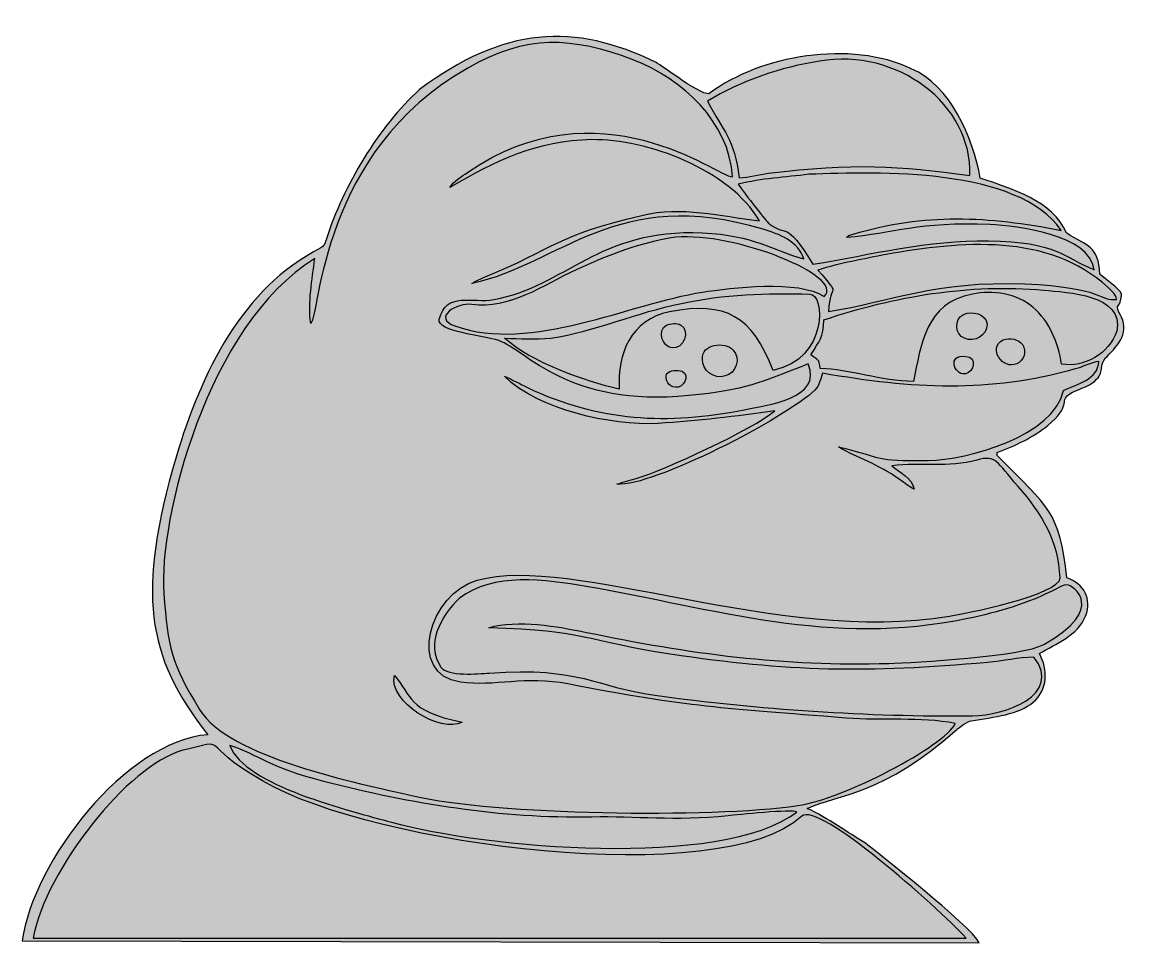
# Model space of a CAD drawing. Header units: millimetres. Extents: x 646 to 848, y -517 to -434.
# Drawn here: x 748.8 to 848.3, y -516.5 to -433.8 of the extents above; entities that cross this region are included whole.
import ezdxf

# ---------------------------------------------------------------- set-up
doc = ezdxf.new("R2010")
doc.units = ezdxf.units.MM
doc.header["$MEASUREMENT"] = 0
doc.layers.add('layer 1', color=7, linetype='Continuous')

msp = doc.modelspace()

# ---------------------------------------------------------------- hatches: boundary and pattern name
at = {"layer": 'layer 1', "true_color": 0x2b2a29}
h = msp.add_hatch(color=250, dxfattribs=at)
edge = h.paths.add_edge_path()
edge.add_spline(control_points=[(828.6235, -438.0107), (832.1673, -439.474), (834.1165, -444.1779), (834.825, -447.829), (837.6559, -448.8088), (841.3328, -449.8626), (842.5539, -452.7584), (844.4972, -453.9895), (845.4169, -453.8961), (845.5629, -456.4546), (846.0179, -456.8978), (847.3289, -457.7393), (847.4947, -458.225), (847.5135, -458.7075), (847.4045, -459.0083), (847.1497, -459.3956), (847.1497, -459.7362), (847.3755, -460.016), (847.4989, -460.32), (848.2562, -461.821), (846.9909, -463.114), (846.0397, -464.0173), (845.3484, -465.1217), (846.1691, -465.3992), (844.6287, -466.4104), (843.6037, -466.8725), (843.1359, -466.9905), (842.8213, -467.2312), (841.8777, -467.9537), (843.0852, -468.2533), (840.8772, -470.0558), (839.5347, -471.147), (837.9449, -471.8782), (836.338, -472.4911), (836.3365, -472.5778), (836.3365, -472.6633), (836.3365, -472.7495), (841.109, -477.5595), (841.8807, -477.7228), (842.6107, -483.7513), (844.1158, -484.2904), (844.8804, -485.6155), (844.2839, -487.1708), (843.5667, -488.9341), (841.634, -489.6405), (840.1293, -490.5442), (840.934, -491.9813), (840.8854, -493.8326), (839.582, -494.9179), (838.2903, -495.994), (836.0659, -496.2696), (834.0116, -496.5746), (833.7606, -496.5827), (832.8767, -497.2152), (832.7079, -497.37), (826.11, -503.2683), (822.1663, -503.1626), (819.2751, -504.4494), (821.16, -505.3426), (822.9096, -506.6235), (824.5029, -507.5793), (825.2364, -508.1456), (834.0263, -515.0235), (834.7186, -516.5337), (834.7186, -516.5337), (748.7599, -516.3428), (748.7599, -516.3428), (749.7639, -509.2302), (758.0268, -498.4272), (765.4495, -497.8335), (759.8312, -490.7636), (759.0761, -485.0541), (762.5807, -472.8958), (764.8862, -465.2352), (768.4995, -457.7262), (775.5786, -454.1096), (775.9105, -453.9648), (775.9786, -453.5774), (776.0994, -453.2752), (777.5669, -448.6332), (780.7864, -443.1715), (784.4512, -439.8802), (791.9736, -434.2383), (798.3749, -433.8215), (805.7209, -437.457), (806.1305, -437.6523), (810.1732, -440.7679), (810.5601, -440.178), (815.0635, -436.8115), (823.2145, -435.4051), (828.6235, -438.0107)], knot_values=[0, 0, 0, 0, 0.0333333, 0.0333333, 0.0333333, 0.0666667, 0.0666667, 0.0666667, 0.1, 0.1, 0.1, 0.1333333, 0.1333333, 0.1333333, 0.1666667, 0.1666667, 0.1666667, 0.2, 0.2, 0.2, 0.2333333, 0.2333333, 0.2333333, 0.2666667, 0.2666667, 0.2666667, 0.3, 0.3, 0.3, 0.3333333, 0.3333333, 0.3333333, 0.3666667, 0.3666667, 0.3666667, 0.4, 0.4, 0.4, 0.4333333, 0.4333333, 0.4333333, 0.4666667, 0.4666667, 0.4666667, 0.5, 0.5, 0.5, 0.5333333, 0.5333333, 0.5333333, 0.5666667, 0.5666667, 0.5666667, 0.6, 0.6, 0.6, 0.6333333, 0.6333333, 0.6333333, 0.6666667, 0.6666667, 0.6666667, 0.7, 0.7, 0.7, 0.7333333, 0.7333333, 0.7333333, 0.7666667, 0.7666667, 0.7666667, 0.8, 0.8, 0.8, 0.8333333, 0.8333333, 0.8333333, 0.8666667, 0.8666667, 0.8666667, 0.9, 0.9, 0.9, 0.9333333, 0.9333333, 0.9333333, 0.9666667, 0.9666667, 0.9666667, 1, 1, 1, 1], degree=3, periodic=1)
at = {"layer": 'layer 1', "true_color": 0xfefefe}
h = msp.add_hatch(color=7, dxfattribs=at)
edge = h.paths.add_edge_path()
edge.add_spline(control_points=[(788.7876, -437.9595), (794.0276, -434.9439), (798.0943, -435.0854), (803.7056, -437.2416), (808.0224, -438.9002), (812.3038, -442.78), (812.5542, -447.7281), (811.1869, -447.6337), (800.5288, -439.1787), (788.7707, -447.3177), (788.1912, -447.7085), (787.5768, -448.0829), (787.1811, -448.6776), (791.2581, -446.2929), (795.0023, -444.4407), (799.9271, -444.3784), (804.8807, -444.3151), (812.3413, -447.0798), (814.9775, -451.6655), (811.4242, -451.2472), (808.0272, -450.3058), (804.4153, -451.1771), (796.5489, -453.0743), (796.9175, -453.9959), (790.1456, -456.7952), (789.7968, -456.9362), (789.4546, -457.0988), (789.1424, -457.3106), (797.1601, -455.5697), (802.1044, -448.4902), (815.322, -452.4233), (816.6908, -452.8309), (818.5318, -453.5499), (818.9614, -455.0751), (816.1009, -454.3581), (814.5942, -452.9554), (809.8601, -452.7428), (800.548, -452.3245), (797.644, -457.5468), (791.1198, -458.7469), (789.2472, -459.0917), (786.8219, -457.9769), (786.2282, -460.5213), (785.9699, -461.6291), (790.1991, -461.9498), (791.5738, -462.4345), (794.0086, -463.2939), (797.8382, -468.454), (808.6508, -467.3713), (813.8664, -466.8491), (814.9251, -466.2455), (819.3718, -464.5268), (820.6972, -467.6529), (815.5991, -468.2461), (813.6176, -468.6419), (806.751, -470.0125), (800.5467, -469.6956), (794.1614, -466.6561), (793.4672, -466.3237), (792.803, -465.9307), (792.0906, -465.6356), (795.1277, -468.6457), (801.6104, -470.077), (805.8875, -469.8794), (809.3974, -469.6254), (812.9004, -469.2663), (816.3796, -468.734), (814.3068, -470.4417), (806.4579, -474.0645), (803.9074, -474.8276), (803.3352, -475.0008), (802.7491, -475.1215), (802.1898, -475.3331), (805.3667, -475.5878), (817.4252, -469.3529), (819.9606, -466.8717), (820.3825, -466.4771), (820.4604, -465.8825), (820.6379, -465.3627), (828.721, -466.7625), (835.5881, -467.1748), (843.3391, -464.9741), (844.057, -464.778), (844.7225, -464.4117), (845.4634, -464.2982), (845.4075, -465.9465), (843.5103, -466.3291), (842.3065, -466.9145), (841.4277, -471.0021), (833.6273, -473.1757), (830.1592, -473.1996), (825.107, -473.2343), (826.4021, -473.014), (822.0844, -471.9834), (823.9526, -473.0881), (825.4625, -473.4044), (827.6128, -474.9326), (828.0245, -475.2278), (828.4163, -475.553), (828.8688, -475.7871), (828.6816, -474.7226), (827.6029, -474.3024), (826.8734, -473.6706), (829.4148, -473.3733), (831.9757, -473.8757), (834.5017, -473.1685), (836.2863, -472.6687), (836.2464, -473.288), (838.2215, -475.5359), (840.3446, -477.9521), (841.8896, -480.4792), (841.9843, -483.7473), (842.0282, -485.2427), (833.3411, -486.9866), (832.0432, -487.1977), (816.5257, -489.723), (798.2255, -481.5702), (789.6449, -483.9502), (785.3096, -485.1527), (783.2353, -492.4176), (788.143, -493.1141), (791.1487, -493.5405), (793.9577, -492.53), (797.781, -493.2731), (808.8124, -495.4169), (811.5489, -495.4313), (822.787, -496.3431), (825.9931, -496.6035), (829.4122, -496.2067), (832.5796, -496.8241), (831.6134, -498.8746), (822.5322, -503.6158), (818.4306, -504.2069), (810.5858, -505.3369), (791.128, -505.0345), (783.8719, -503.3308), (778.8891, -502.1609), (767.3315, -499.9052), (764.6801, -495.5612), (762.1204, -491.3671), (761.8544, -490.0317), (761.4866, -485.1352), (760.9917, -478.5533), (765.3666, -461.0036), (775.0506, -455.0596), (774.799, -456.9923), (774.4274, -458.949), (774.6799, -460.9032), (775.5082, -460.0405), (775.5735, -445.4142), (788.7876, -437.9595)], knot_values=[0, 0, 0, 0, 0.02, 0.02, 0.02, 0.04, 0.04, 0.04, 0.06, 0.06, 0.06, 0.08, 0.08, 0.08, 0.1, 0.1, 0.1, 0.12, 0.12, 0.12, 0.14, 0.14, 0.14, 0.16, 0.16, 0.16, 0.18, 0.18, 0.18, 0.2, 0.2, 0.2, 0.22, 0.22, 0.22, 0.24, 0.24, 0.24, 0.26, 0.26, 0.26, 0.28, 0.28, 0.28, 0.3, 0.3, 0.3, 0.32, 0.32, 0.32, 0.34, 0.34, 0.34, 0.36, 0.36, 0.36, 0.38, 0.38, 0.38, 0.4, 0.4, 0.4, 0.42, 0.42, 0.42, 0.44, 0.44, 0.44, 0.46, 0.46, 0.46, 0.48, 0.48, 0.48, 0.5, 0.5, 0.5, 0.52, 0.52, 0.52, 0.54, 0.54, 0.54, 0.56, 0.56, 0.56, 0.58, 0.58, 0.58, 0.6, 0.6, 0.6, 0.62, 0.62, 0.62, 0.64, 0.64, 0.64, 0.66, 0.66, 0.66, 0.68, 0.68, 0.68, 0.7, 0.7, 0.7, 0.72, 0.72, 0.72, 0.74, 0.74, 0.74, 0.76, 0.76, 0.76, 0.78, 0.78, 0.78, 0.8, 0.8, 0.8, 0.82, 0.82, 0.82, 0.84, 0.84, 0.84, 0.86, 0.86, 0.86, 0.88, 0.88, 0.88, 0.9, 0.9, 0.9, 0.92, 0.92, 0.92, 0.94, 0.94, 0.94, 0.96, 0.96, 0.96, 0.98, 0.98, 0.98, 1, 1, 1, 1], degree=3, periodic=1)
h = msp.add_hatch(color=7, dxfattribs=at)
edge = h.paths.add_edge_path()
edge.add_spline(control_points=[(820.3809, -437.3352), (827.3426, -436.1117), (834.1, -441.1836), (833.8966, -447.6002), (827.4739, -446.7118), (823.4409, -446.451), (815.8106, -447.3987), (814.926, -447.5066), (814.0674, -447.7877), (813.1718, -447.8103), (812.7121, -444.2861), (811.7616, -443.6343), (810.3115, -440.9305), (813.2797, -439.0996), (816.9499, -437.8459), (820.3809, -437.3352)], knot_values=[0, 0, 0, 0, 0.2, 0.2, 0.2, 0.4, 0.4, 0.4, 0.6, 0.6, 0.6, 0.8, 0.8, 0.8, 1, 1, 1, 1], degree=3, periodic=1)
h = msp.add_hatch(color=7, dxfattribs=at)
edge = h.paths.add_edge_path()
edge.add_spline(control_points=[(819.4329, -447.4924), (825.6811, -447.2386), (838.1981, -446.8748), (842.0967, -452.5271), (835.4956, -451.2415), (829.8644, -450.9388), (823.407, -452.8709), (823.1914, -452.9458), (822.916, -452.9598), (822.7926, -453.18), (827.053, -452.8204), (829.2857, -451.7133), (835.7024, -452.0078), (838.1223, -452.1188), (844.6172, -452.8893), (845.0633, -456.063), (842.1644, -454.8955), (841.7503, -453.5707), (835.5546, -453.464), (830.1532, -453.3707), (825.0621, -454.7037), (819.7919, -455.5703), (817.2211, -451.3617), (817.497, -453.2757), (815.7838, -451.8485), (815.4947, -451.6085), (813.287, -448.7147), (813.0836, -448.3896), (815.156, -447.8471), (817.3149, -447.7607), (819.4329, -447.4924)], knot_values=[0, 0, 0, 0, 0.1, 0.1, 0.1, 0.2, 0.2, 0.2, 0.3, 0.3, 0.3, 0.4, 0.4, 0.4, 0.5, 0.5, 0.5, 0.6, 0.6, 0.6, 0.7, 0.7, 0.7, 0.8, 0.8, 0.8, 0.9, 0.9, 0.9, 1, 1, 1, 1], degree=3, periodic=1)
h = msp.add_hatch(color=7, dxfattribs=at)
edge = h.paths.add_edge_path()
edge.add_spline(control_points=[(798.5094, -456.0688), (801.3734, -454.7826), (804.3257, -453.5687), (807.4587, -453.1506), (812.7735, -452.6487), (822.7729, -456.6848), (820.7967, -458.4547), (818.5403, -456.9439), (812.3888, -457.6852), (809.8786, -458.0772), (803.2834, -459.1066), (794.4862, -463.5688), (787.6319, -461.1163), (785.541, -460.3675), (787.8346, -458.9939), (789.1424, -459.1813), (792.5055, -459.6635), (795.5666, -457.4611), (798.5094, -456.0688)], knot_values=[0, 0, 0, 0, 0.1666667, 0.1666667, 0.1666667, 0.3333333, 0.3333333, 0.3333333, 0.5, 0.5, 0.5, 0.6666667, 0.6666667, 0.6666667, 0.8333333, 0.8333333, 0.8333333, 1, 1, 1, 1], degree=3, periodic=1)
h = msp.add_hatch(color=7, dxfattribs=at)
edge = h.paths.add_edge_path()
edge.add_spline(control_points=[(826.3825, -454.6888), (833.007, -453.5175), (840.9175, -452.7103), (846.2982, -457.6656), (846.6121, -457.9678), (847.0252, -458.2559), (847.066, -458.727), (845.5403, -458.9521), (845.9628, -457.619), (838.8191, -457.3374), (830.7276, -457.0186), (826.7451, -458.9606), (821.1943, -459.8115), (821.2921, -456.9798), (822.4292, -458.7371), (820.232, -456.0883), (822.2417, -455.4639), (824.3213, -455.1006), (826.3825, -454.6888)], knot_values=[0, 0, 0, 0, 0.1666667, 0.1666667, 0.1666667, 0.3333333, 0.3333333, 0.3333333, 0.5, 0.5, 0.5, 0.6666667, 0.6666667, 0.6666667, 0.8333333, 0.8333333, 0.8333333, 1, 1, 1, 1], degree=3, periodic=1)
h = msp.add_hatch(color=7, dxfattribs=at)
edge = h.paths.add_edge_path()
edge.add_spline(control_points=[(828.8377, -466.0983), (829.4823, -462.7895), (829.9119, -459.0457), (834.1139, -458.2559), (835.9774, -457.8713), (838.0785, -458.1721), (839.5571, -459.4409), (841.0605, -460.7142), (841.8187, -462.6447), (842.1222, -464.5482), (844.1947, -464.8775), (846.399, -463.5798), (847.0887, -461.5903), (847.7443, -458.2538), (842.662, -458.1137), (840.5183, -457.8967), (833.8372, -457.2906), (827.092, -458.4461), (820.7586, -460.5697), (820.7077, -462.2765), (820.4203, -462.3178), (819.6116, -463.7221), (820.2955, -464.2385), (820.325, -464.025), (820.4333, -464.9501), (823.1078, -464.9705), (825.8695, -466.0888), (828.8377, -466.0983)], knot_values=[0, 0, 0, 0, 0.1111111, 0.1111111, 0.1111111, 0.2222222, 0.2222222, 0.2222222, 0.3333333, 0.3333333, 0.3333333, 0.4444444, 0.4444444, 0.4444444, 0.5555556, 0.5555556, 0.5555556, 0.6666667, 0.6666667, 0.6666667, 0.7777778, 0.7777778, 0.7777778, 0.8888889, 0.8888889, 0.8888889, 1, 1, 1, 1], degree=3, periodic=1)
h = msp.add_hatch(color=7, dxfattribs=at)
edge = h.paths.add_edge_path()
edge.add_spline(control_points=[(807.9821, -459.1062), (803.9937, -459.86), (800.2635, -461.6341), (796.2351, -462.2077), (794.8615, -462.3452), (793.4774, -462.2643), (792.1002, -462.2157), (794.4447, -464.3602), (799.2294, -466.0615), (802.3997, -466.8035), (802.1921, -463.5772), (803.4389, -460.5694), (806.9107, -459.8441), (811.9879, -458.8633), (814.3334, -460.249), (816.2036, -465.106), (821.2292, -464.0677), (820.8287, -458.2139), (819.5253, -458.2445), (815.6629, -458.1493), (811.7635, -458.2458), (807.9821, -459.1062)], knot_values=[0, 0, 0, 0, 0.1428571, 0.1428571, 0.1428571, 0.2857143, 0.2857143, 0.2857143, 0.4285714, 0.4285714, 0.4285714, 0.5714286, 0.5714286, 0.5714286, 0.7142857, 0.7142857, 0.7142857, 0.8571429, 0.8571429, 0.8571429, 1, 1, 1, 1], degree=3, periodic=1)
h = msp.add_hatch(color=7, dxfattribs=at)
edge = h.paths.add_edge_path()
edge.add_spline(control_points=[(833.3252, -460.0735), (832.4578, -460.4579), (832.5118, -461.9012), (833.4018, -462.2206), (834.2788, -462.6323), (835.4642, -461.9695), (835.4345, -460.9673), (835.3266, -459.9994), (834.0873, -459.7311), (833.3252, -460.0735)], knot_values=[0, 0, 0, 0, 0.3333333, 0.3333333, 0.3333333, 0.6666667, 0.6666667, 0.6666667, 1, 1, 1, 1], degree=3, periodic=1)
h = msp.add_hatch(color=7, dxfattribs=at)
edge = h.paths.add_edge_path()
edge.add_spline(control_points=[(806.6373, -461.05), (805.7684, -461.4984), (806.2354, -463.0028), (807.1499, -463.0695), (808.1786, -463.2412), (808.8246, -461.5662), (807.9217, -461.0296), (807.53, -460.8256), (807.0332, -460.8765), (806.6373, -461.05)], knot_values=[0, 0, 0, 0, 0.3333333, 0.3333333, 0.3333333, 0.6666667, 0.6666667, 0.6666667, 1, 1, 1, 1], degree=3, periodic=1)
h = msp.add_hatch(color=7, dxfattribs=at)
edge = h.paths.add_edge_path()
edge.add_spline(control_points=[(809.882, -464.0873), (809.7884, -465.1039), (810.9535, -465.9466), (811.899, -465.6059), (812.8755, -465.3987), (813.3753, -464.0106), (812.6215, -463.2954), (811.9253, -462.4422), (809.724, -462.7347), (809.882, -464.0873)], knot_values=[0, 0, 0, 0, 0.3333333, 0.3333333, 0.3333333, 0.6666667, 0.6666667, 0.6666667, 1, 1, 1, 1], degree=3, periodic=1)
h = msp.add_hatch(color=7, dxfattribs=at)
edge = h.paths.add_edge_path()
edge.add_spline(control_points=[(836.8768, -462.3469), (835.4461, -463.1716), (836.8552, -465.0787), (838.1014, -464.5129), (838.7316, -464.2503), (839.0298, -463.3946), (838.6309, -462.8225), (838.2634, -462.2406), (837.4811, -462.2106), (836.8768, -462.3469)], knot_values=[0, 0, 0, 0, 0.3333333, 0.3333333, 0.3333333, 0.6666667, 0.6666667, 0.6666667, 1, 1, 1, 1], degree=3, periodic=1)
h = msp.add_hatch(color=7, dxfattribs=at)
edge = h.paths.add_edge_path()
edge.add_spline(control_points=[(833.2556, -465.4216), (834.0108, -465.5379), (834.5955, -464.3383), (833.8646, -463.9185), (831.8804, -463.3984), (832.3153, -465.2685), (833.2556, -465.4216)], knot_values=[0, 0, 0, 0, 0.5, 0.5, 0.5, 1, 1, 1, 1], degree=3, periodic=1)
h = msp.add_hatch(color=7, dxfattribs=at)
edge = h.paths.add_edge_path()
edge.add_spline(control_points=[(806.6373, -465.4275), (806.508, -465.9651), (806.806, -466.635), (807.4334, -466.6024), (808.1702, -466.7798), (808.7691, -465.535), (808.0481, -465.1788), (807.5782, -465.0655), (806.9921, -465.0398), (806.6373, -465.4275)], knot_values=[0, 0, 0, 0, 0.3333333, 0.3333333, 0.3333333, 0.6666667, 0.6666667, 0.6666667, 1, 1, 1, 1], degree=3, periodic=1)
h = msp.add_hatch(color=7, dxfattribs=at)
edge = h.paths.add_edge_path()
edge.add_spline(control_points=[(788.0109, -485.6025), (791.0724, -483.222), (795.805, -483.8911), (799.4219, -484.518), (811.1868, -486.5574), (821.3179, -489.9747), (833.6993, -487.4079), (836.4375, -486.8161), (839.1615, -486.031), (841.6552, -484.7294), (841.9646, -484.5917), (842.2641, -484.3732), (842.615, -484.3603), (843.1157, -484.4142), (846.3045, -486.4814), (840.5324, -489.7245), (838.5957, -490.8125), (828.9246, -491.3558), (826.6107, -491.4274), (817.1444, -491.7214), (808.6921, -490.5501), (799.4402, -488.6399), (796.8756, -488.1106), (793.2463, -487.4501), (790.6755, -488.2283), (799.5031, -488.4605), (799.2869, -489.4284), (806.9872, -490.5973), (817.4821, -492.1903), (824.7398, -492.3221), (835.4949, -491.3354), (836.8819, -491.2361), (838.243, -490.8953), (839.6355, -490.857), (842.289, -494.2918), (836.9573, -496.1175), (834.1339, -496.1443), (824.6752, -496.2214), (814.9289, -495.5642), (805.582, -494.2863), (800.1848, -493.5483), (799.0309, -491.7148), (790.7165, -492.2966), (789.6956, -492.3681), (786.9755, -492.6216), (786.3816, -491.7588), (784.9816, -489.723), (786.346, -487.1914), (788.0109, -485.6025)], knot_values=[0, 0, 0, 0, 0.0625, 0.0625, 0.0625, 0.125, 0.125, 0.125, 0.1875, 0.1875, 0.1875, 0.25, 0.25, 0.25, 0.3125, 0.3125, 0.3125, 0.375, 0.375, 0.375, 0.4375, 0.4375, 0.4375, 0.5, 0.5, 0.5, 0.5625, 0.5625, 0.5625, 0.625, 0.625, 0.625, 0.6875, 0.6875, 0.6875, 0.75, 0.75, 0.75, 0.8125, 0.8125, 0.8125, 0.875, 0.875, 0.875, 0.9375, 0.9375, 0.9375, 1, 1, 1, 1], degree=3, periodic=1)
h = msp.add_hatch(color=7, dxfattribs=at)
edge = h.paths.add_edge_path()
edge.add_spline(control_points=[(782.1946, -492.5205), (781.6419, -494.8811), (786.3599, -497.7754), (788.2709, -496.7094), (783.2469, -495.6667), (783.8293, -494.3496), (782.1946, -492.5205)], knot_values=[0, 0, 0, 0, 0.5, 0.5, 0.5, 1, 1, 1, 1], degree=3, periodic=1)
h = msp.add_hatch(color=7, dxfattribs=at)
edge = h.paths.add_edge_path()
edge.add_spline(control_points=[(763.0976, -499.26), (767.724, -498.1603), (764.2064, -498.4481), (770.3337, -501.9853), (780.5291, -507.8713), (811.5273, -511.8224), (818.7855, -505.1663), (820.3042, -503.7735), (830.8345, -513.2207), (833.5671, -516.1046), (833.5671, -516.1046), (749.7465, -516.1046), (749.7465, -516.1046), (750.9206, -509.8413), (758.3128, -500.6082), (763.0976, -499.26)], knot_values=[0, 0, 0, 0, 0.2, 0.2, 0.2, 0.4, 0.4, 0.4, 0.6, 0.6, 0.6, 0.8, 0.8, 0.8, 1, 1, 1, 1], degree=3, periodic=1)
h = msp.add_hatch(color=7, dxfattribs=at)
edge = h.paths.add_edge_path()
edge.add_spline(control_points=[(767.4253, -498.8002), (770.0168, -499.6622), (771.1309, -500.8337), (775.851, -502.0363), (783.738, -504.0466), (791.767, -505.3944), (799.9301, -505.233), (803.8954, -505.1547), (807.296, -505.6177), (812.1667, -505.1209), (812.9199, -505.0438), (817.9742, -504.491), (818.3555, -504.7933), (811.4641, -509.9202), (790.3636, -508.0152), (781.9247, -505.6914), (778.3676, -504.712), (768.6615, -502.3847), (767.4253, -498.8002)], knot_values=[0, 0, 0, 0, 0.1666667, 0.1666667, 0.1666667, 0.3333333, 0.3333333, 0.3333333, 0.5, 0.5, 0.5, 0.6666667, 0.6666667, 0.6666667, 0.8333333, 0.8333333, 0.8333333, 1, 1, 1, 1], degree=3, periodic=1)

# ---------------------------------------------------------------- linework, layer by layer
at = {"layer": 'layer 1', "color": 250}
msp.add_open_spline([(828.6235, -438.0107), (832.1673, -439.474), (834.1165, -444.1779), (834.825, -447.829), (837.6559, -448.8088), (841.3328, -449.8626), (842.5539, -452.7584), (844.4972, -453.9895), (845.4169, -453.8961), (845.5629, -456.4546), (846.0179, -456.8978), (847.3289, -457.7393), (847.4947, -458.225), (847.5135, -458.7075), (847.4045, -459.0083), (847.1497, -459.3956), (847.1497, -459.7362), (847.3755, -460.016), (847.4989, -460.32), (848.2562, -461.821), (846.9909, -463.114), (846.0397, -464.0173), (845.3484, -465.1217), (846.1691, -465.3992), (844.6287, -466.4104), (843.6037, -466.8725), (843.1359, -466.9905), (842.8213, -467.2312), (841.8777, -467.9537), (843.0852, -468.2533), (840.8772, -470.0558), (839.5347, -471.147), (837.9449, -471.8782), (836.338, -472.4911), (836.3365, -472.5778), (836.3365, -472.6633), (836.3365, -472.7495), (841.109, -477.5595), (841.8807, -477.7228), (842.6107, -483.7513), (844.1158, -484.2904), (844.8804, -485.6155), (844.2839, -487.1708), (843.5667, -488.9341), (841.634, -489.6405), (840.1293, -490.5442), (840.934, -491.9813), (840.8854, -493.8326), (839.582, -494.9179), (838.2903, -495.994), (836.0659, -496.2696), (834.0116, -496.5746), (833.7606, -496.5827), (832.8767, -497.2152), (832.7079, -497.37), (826.11, -503.2683), (822.1663, -503.1626), (819.2751, -504.4494), (821.16, -505.3426), (822.9096, -506.6235), (824.5029, -507.5793), (825.2364, -508.1456), (834.0263, -515.0235), (834.7186, -516.5337), (834.7186, -516.5337), (748.7599, -516.3428), (748.7599, -516.3428), (749.7639, -509.2302), (758.0268, -498.4272), (765.4495, -497.8335), (759.8312, -490.7636), (759.0761, -485.0541), (762.5807, -472.8958), (764.8862, -465.2352), (768.4995, -457.7262), (775.5786, -454.1096), (775.9105, -453.9648), (775.9786, -453.5774), (776.0994, -453.2752), (777.5669, -448.6332), (780.7864, -443.1715), (784.4512, -439.8802), (791.9736, -434.2383), (798.3749, -433.8215), (805.7209, -437.457), (806.1305, -437.6523), (810.1732, -440.7679), (810.5601, -440.178), (815.0635, -436.8115), (823.2145, -435.4051), (828.6235, -438.0107)], degree=3, knots=[0, 0, 0, 0, 0.0333333, 0.0333333, 0.0333333, 0.0666667, 0.0666667, 0.0666667, 0.1, 0.1, 0.1, 0.1333333, 0.1333333, 0.1333333, 0.1666667, 0.1666667, 0.1666667, 0.2, 0.2, 0.2, 0.2333333, 0.2333333, 0.2333333, 0.2666667, 0.2666667, 0.2666667, 0.3, 0.3, 0.3, 0.3333333, 0.3333333, 0.3333333, 0.3666667, 0.3666667, 0.3666667, 0.4, 0.4, 0.4, 0.4333333, 0.4333333, 0.4333333, 0.4666667, 0.4666667, 0.4666667, 0.5, 0.5, 0.5, 0.5333333, 0.5333333, 0.5333333, 0.5666667, 0.5666667, 0.5666667, 0.6, 0.6, 0.6, 0.6333333, 0.6333333, 0.6333333, 0.6666667, 0.6666667, 0.6666667, 0.7, 0.7, 0.7, 0.7333333, 0.7333333, 0.7333333, 0.7666667, 0.7666667, 0.7666667, 0.8, 0.8, 0.8, 0.8333333, 0.8333333, 0.8333333, 0.8666667, 0.8666667, 0.8666667, 0.9, 0.9, 0.9, 0.9333333, 0.9333333, 0.9333333, 0.9666667, 0.9666667, 0.9666667, 1, 1, 1, 1], dxfattribs=at)
at = {"layer": 'layer 1', "color": 7}
for points, knots in [([(788.7876, -437.9595), (794.0276, -434.9439), (798.0943, -435.0854), (803.7056, -437.2416), (808.0224, -438.9002), (812.3038, -442.78), (812.5542, -447.7281), (811.1869, -447.6337), (800.5288, -439.1787), (788.7707, -447.3177), (788.1912, -447.7085), (787.5768, -448.0829), (787.1811, -448.6776), (791.2581, -446.2929), (795.0023, -444.4407), (799.9271, -444.3784), (804.8807, -444.3151), (812.3413, -447.0798), (814.9775, -451.6655), (811.4242, -451.2472), (808.0272, -450.3058), (804.4153, -451.1771), (796.5489, -453.0743), (796.9175, -453.9959), (790.1456, -456.7952), (789.7968, -456.9362), (789.4546, -457.0988), (789.1424, -457.3106), (797.1601, -455.5697), (802.1044, -448.4902), (815.322, -452.4233), (816.6908, -452.8309), (818.5318, -453.5499), (818.9614, -455.0751), (816.1009, -454.3581), (814.5942, -452.9554), (809.8601, -452.7428), (800.548, -452.3245), (797.644, -457.5468), (791.1198, -458.7469), (789.2472, -459.0917), (786.8219, -457.9769), (786.2282, -460.5213), (785.9699, -461.6291), (790.1991, -461.9498), (791.5738, -462.4345), (794.0086, -463.2939), (797.8382, -468.454), (808.6508, -467.3713), (813.8664, -466.8491), (814.9251, -466.2455), (819.3718, -464.5268), (820.6972, -467.6529), (815.5991, -468.2461), (813.6176, -468.6419), (806.751, -470.0125), (800.5467, -469.6956), (794.1614, -466.6561), (793.4672, -466.3237), (792.803, -465.9307), (792.0906, -465.6356), (795.1277, -468.6457), (801.6104, -470.077), (805.8875, -469.8794), (809.3974, -469.6254), (812.9004, -469.2663), (816.3796, -468.734), (814.3068, -470.4417), (806.4579, -474.0645), (803.9074, -474.8276), (803.3352, -475.0008), (802.7491, -475.1215), (802.1898, -475.3331), (805.3667, -475.5878), (817.4252, -469.3529), (819.9606, -466.8717), (820.3825, -466.4771), (820.4604, -465.8825), (820.6379, -465.3627), (828.721, -466.7625), (835.5881, -467.1748), (843.3391, -464.9741), (844.057, -464.778), (844.7225, -464.4117), (845.4634, -464.2982), (845.4075, -465.9465), (843.5103, -466.3291), (842.3065, -466.9145), (841.4277, -471.0021), (833.6273, -473.1757), (830.1592, -473.1996), (825.107, -473.2343), (826.4021, -473.014), (822.0844, -471.9834), (823.9526, -473.0881), (825.4625, -473.4044), (827.6128, -474.9326), (828.0245, -475.2278), (828.4163, -475.553), (828.8688, -475.7871), (828.6816, -474.7226), (827.6029, -474.3024), (826.8734, -473.6706), (829.4148, -473.3733), (831.9757, -473.8757), (834.5017, -473.1685), (836.2863, -472.6687), (836.2464, -473.288), (838.2215, -475.5359), (840.3446, -477.9521), (841.8896, -480.4792), (841.9843, -483.7473), (842.0282, -485.2427), (833.3411, -486.9866), (832.0432, -487.1977), (816.5257, -489.723), (798.2255, -481.5702), (789.6449, -483.9502), (785.3096, -485.1527), (783.2353, -492.4176), (788.143, -493.1141), (791.1487, -493.5405), (793.9577, -492.53), (797.781, -493.2731), (808.8124, -495.4169), (811.5489, -495.4313), (822.787, -496.3431), (825.9931, -496.6035), (829.4122, -496.2067), (832.5796, -496.8241), (831.6134, -498.8746), (822.5322, -503.6158), (818.4306, -504.2069), (810.5858, -505.3369), (791.128, -505.0345), (783.8719, -503.3308), (778.8891, -502.1609), (767.3315, -499.9052), (764.6801, -495.5612), (762.1204, -491.3671), (761.8544, -490.0317), (761.4866, -485.1352), (760.9917, -478.5533), (765.3666, -461.0036), (775.0506, -455.0596), (774.799, -456.9923), (774.4274, -458.949), (774.6799, -460.9032), (775.5082, -460.0405), (775.5735, -445.4142), (788.7876, -437.9595)], [0, 0, 0, 0, 0.02, 0.02, 0.02, 0.04, 0.04, 0.04, 0.06, 0.06, 0.06, 0.08, 0.08, 0.08, 0.1, 0.1, 0.1, 0.12, 0.12, 0.12, 0.14, 0.14, 0.14, 0.16, 0.16, 0.16, 0.18, 0.18, 0.18, 0.2, 0.2, 0.2, 0.22, 0.22, 0.22, 0.24, 0.24, 0.24, 0.26, 0.26, 0.26, 0.28, 0.28, 0.28, 0.3, 0.3, 0.3, 0.32, 0.32, 0.32, 0.34, 0.34, 0.34, 0.36, 0.36, 0.36, 0.38, 0.38, 0.38, 0.4, 0.4, 0.4, 0.42, 0.42, 0.42, 0.44, 0.44, 0.44, 0.46, 0.46, 0.46, 0.48, 0.48, 0.48, 0.5, 0.5, 0.5, 0.52, 0.52, 0.52, 0.54, 0.54, 0.54, 0.56, 0.56, 0.56, 0.58, 0.58, 0.58, 0.6, 0.6, 0.6, 0.62, 0.62, 0.62, 0.64, 0.64, 0.64, 0.66, 0.66, 0.66, 0.68, 0.68, 0.68, 0.7, 0.7, 0.7, 0.72, 0.72, 0.72, 0.74, 0.74, 0.74, 0.76, 0.76, 0.76, 0.78, 0.78, 0.78, 0.8, 0.8, 0.8, 0.82, 0.82, 0.82, 0.84, 0.84, 0.84, 0.86, 0.86, 0.86, 0.88, 0.88, 0.88, 0.9, 0.9, 0.9, 0.92, 0.92, 0.92, 0.94, 0.94, 0.94, 0.96, 0.96, 0.96, 0.98, 0.98, 0.98, 1, 1, 1, 1]), ([(820.3809, -437.3352), (827.3426, -436.1117), (834.1, -441.1836), (833.8966, -447.6002), (827.4739, -446.7118), (823.4409, -446.451), (815.8106, -447.3987), (814.926, -447.5066), (814.0674, -447.7877), (813.1718, -447.8103), (812.7121, -444.2861), (811.7616, -443.6343), (810.3115, -440.9305), (813.2797, -439.0996), (816.9499, -437.8459), (820.3809, -437.3352)], [0, 0, 0, 0, 0.2, 0.2, 0.2, 0.4, 0.4, 0.4, 0.6, 0.6, 0.6, 0.8, 0.8, 0.8, 1, 1, 1, 1]), ([(819.4329, -447.4924), (825.6811, -447.2386), (838.1981, -446.8748), (842.0967, -452.5271), (835.4956, -451.2415), (829.8644, -450.9388), (823.407, -452.8709), (823.1914, -452.9458), (822.916, -452.9598), (822.7926, -453.18), (827.053, -452.8204), (829.2857, -451.7133), (835.7024, -452.0078), (838.1223, -452.1188), (844.6172, -452.8893), (845.0633, -456.063), (842.1644, -454.8955), (841.7503, -453.5707), (835.5546, -453.464), (830.1532, -453.3707), (825.0621, -454.7037), (819.7919, -455.5703), (817.2211, -451.3617), (817.497, -453.2757), (815.7838, -451.8485), (815.4947, -451.6085), (813.287, -448.7147), (813.0836, -448.3896), (815.156, -447.8471), (817.3149, -447.7607), (819.4329, -447.4924)], [0, 0, 0, 0, 0.1, 0.1, 0.1, 0.2, 0.2, 0.2, 0.3, 0.3, 0.3, 0.4, 0.4, 0.4, 0.5, 0.5, 0.5, 0.6, 0.6, 0.6, 0.7, 0.7, 0.7, 0.8, 0.8, 0.8, 0.9, 0.9, 0.9, 1, 1, 1, 1]), ([(798.5094, -456.0688), (801.3734, -454.7826), (804.3257, -453.5687), (807.4587, -453.1506), (812.7735, -452.6487), (822.7729, -456.6848), (820.7967, -458.4547), (818.5403, -456.9439), (812.3888, -457.6852), (809.8786, -458.0772), (803.2834, -459.1066), (794.4862, -463.5688), (787.6319, -461.1163), (785.541, -460.3675), (787.8346, -458.9939), (789.1424, -459.1813), (792.5055, -459.6635), (795.5666, -457.4611), (798.5094, -456.0688)], [0, 0, 0, 0, 0.1666667, 0.1666667, 0.1666667, 0.3333333, 0.3333333, 0.3333333, 0.5, 0.5, 0.5, 0.6666667, 0.6666667, 0.6666667, 0.8333333, 0.8333333, 0.8333333, 1, 1, 1, 1]), ([(826.3825, -454.6888), (833.007, -453.5175), (840.9175, -452.7103), (846.2982, -457.6656), (846.6121, -457.9678), (847.0252, -458.2559), (847.066, -458.727), (845.5403, -458.9521), (845.9628, -457.619), (838.8191, -457.3374), (830.7276, -457.0186), (826.7451, -458.9606), (821.1943, -459.8115), (821.2921, -456.9798), (822.4292, -458.7371), (820.232, -456.0883), (822.2417, -455.4639), (824.3213, -455.1006), (826.3825, -454.6888)], [0, 0, 0, 0, 0.1666667, 0.1666667, 0.1666667, 0.3333333, 0.3333333, 0.3333333, 0.5, 0.5, 0.5, 0.6666667, 0.6666667, 0.6666667, 0.8333333, 0.8333333, 0.8333333, 1, 1, 1, 1]), ([(828.8377, -466.0983), (829.4823, -462.7895), (829.9119, -459.0457), (834.1139, -458.2559), (835.9774, -457.8713), (838.0785, -458.1721), (839.5571, -459.4409), (841.0605, -460.7142), (841.8187, -462.6447), (842.1222, -464.5482), (844.1947, -464.8775), (846.399, -463.5798), (847.0887, -461.5903), (847.7443, -458.2538), (842.662, -458.1137), (840.5183, -457.8967), (833.8372, -457.2906), (827.092, -458.4461), (820.7586, -460.5697), (820.7077, -462.2765), (820.4203, -462.3178), (819.6116, -463.7221), (820.2955, -464.2385), (820.325, -464.025), (820.4333, -464.9501), (823.1078, -464.9705), (825.8695, -466.0888), (828.8377, -466.0983)], [0, 0, 0, 0, 0.1111111, 0.1111111, 0.1111111, 0.2222222, 0.2222222, 0.2222222, 0.3333333, 0.3333333, 0.3333333, 0.4444444, 0.4444444, 0.4444444, 0.5555556, 0.5555556, 0.5555556, 0.6666667, 0.6666667, 0.6666667, 0.7777778, 0.7777778, 0.7777778, 0.8888889, 0.8888889, 0.8888889, 1, 1, 1, 1]), ([(807.9821, -459.1062), (803.9937, -459.86), (800.2635, -461.6341), (796.2351, -462.2077), (794.8615, -462.3452), (793.4774, -462.2643), (792.1002, -462.2157), (794.4447, -464.3602), (799.2294, -466.0615), (802.3997, -466.8035), (802.1921, -463.5772), (803.4389, -460.5694), (806.9107, -459.8441), (811.9879, -458.8633), (814.3334, -460.249), (816.2036, -465.106), (821.2292, -464.0677), (820.8287, -458.2139), (819.5253, -458.2445), (815.6629, -458.1493), (811.7635, -458.2458), (807.9821, -459.1062)], [0, 0, 0, 0, 0.1428571, 0.1428571, 0.1428571, 0.2857143, 0.2857143, 0.2857143, 0.4285714, 0.4285714, 0.4285714, 0.5714286, 0.5714286, 0.5714286, 0.7142857, 0.7142857, 0.7142857, 0.8571429, 0.8571429, 0.8571429, 1, 1, 1, 1]), ([(833.3252, -460.0735), (832.4578, -460.4579), (832.5118, -461.9012), (833.4018, -462.2206), (834.2788, -462.6323), (835.4642, -461.9695), (835.4345, -460.9673), (835.3266, -459.9994), (834.0873, -459.7311), (833.3252, -460.0735)], [0, 0, 0, 0, 0.3333333, 0.3333333, 0.3333333, 0.6666667, 0.6666667, 0.6666667, 1, 1, 1, 1]), ([(806.6373, -461.05), (805.7684, -461.4984), (806.2354, -463.0028), (807.1499, -463.0695), (808.1786, -463.2412), (808.8246, -461.5662), (807.9217, -461.0296), (807.53, -460.8256), (807.0332, -460.8765), (806.6373, -461.05)], [0, 0, 0, 0, 0.3333333, 0.3333333, 0.3333333, 0.6666667, 0.6666667, 0.6666667, 1, 1, 1, 1]), ([(809.882, -464.0873), (809.7884, -465.1039), (810.9535, -465.9466), (811.899, -465.6059), (812.8755, -465.3987), (813.3753, -464.0106), (812.6215, -463.2954), (811.9253, -462.4422), (809.724, -462.7347), (809.882, -464.0873)], [0, 0, 0, 0, 0.3333333, 0.3333333, 0.3333333, 0.6666667, 0.6666667, 0.6666667, 1, 1, 1, 1]), ([(836.8768, -462.3469), (835.4461, -463.1716), (836.8552, -465.0787), (838.1014, -464.5129), (838.7316, -464.2503), (839.0298, -463.3946), (838.6309, -462.8225), (838.2634, -462.2406), (837.4811, -462.2106), (836.8768, -462.3469)], [0, 0, 0, 0, 0.3333333, 0.3333333, 0.3333333, 0.6666667, 0.6666667, 0.6666667, 1, 1, 1, 1]), ([(833.2556, -465.4216), (834.0108, -465.5379), (834.5955, -464.3383), (833.8646, -463.9185), (831.8804, -463.3984), (832.3153, -465.2685), (833.2556, -465.4216)], [0, 0, 0, 0, 0.5, 0.5, 0.5, 1, 1, 1, 1]), ([(806.6373, -465.4275), (806.508, -465.9651), (806.806, -466.635), (807.4334, -466.6024), (808.1702, -466.7798), (808.7691, -465.535), (808.0481, -465.1788), (807.5782, -465.0655), (806.9921, -465.0398), (806.6373, -465.4275)], [0, 0, 0, 0, 0.3333333, 0.3333333, 0.3333333, 0.6666667, 0.6666667, 0.6666667, 1, 1, 1, 1]), ([(788.0109, -485.6025), (791.0724, -483.222), (795.805, -483.8911), (799.4219, -484.518), (811.1868, -486.5574), (821.3179, -489.9747), (833.6993, -487.4079), (836.4375, -486.8161), (839.1615, -486.031), (841.6552, -484.7294), (841.9646, -484.5917), (842.2641, -484.3732), (842.615, -484.3603), (843.1157, -484.4142), (846.3045, -486.4814), (840.5324, -489.7245), (838.5957, -490.8125), (828.9246, -491.3558), (826.6107, -491.4274), (817.1444, -491.7214), (808.6921, -490.5501), (799.4402, -488.6399), (796.8756, -488.1106), (793.2463, -487.4501), (790.6755, -488.2283), (799.5031, -488.4605), (799.2869, -489.4284), (806.9872, -490.5973), (817.4821, -492.1903), (824.7398, -492.3221), (835.4949, -491.3354), (836.8819, -491.2361), (838.243, -490.8953), (839.6355, -490.857), (842.289, -494.2918), (836.9573, -496.1175), (834.1339, -496.1443), (824.6752, -496.2214), (814.9289, -495.5642), (805.582, -494.2863), (800.1848, -493.5483), (799.0309, -491.7148), (790.7165, -492.2966), (789.6956, -492.3681), (786.9755, -492.6216), (786.3816, -491.7588), (784.9816, -489.723), (786.346, -487.1914), (788.0109, -485.6025)], [0, 0, 0, 0, 0.0625, 0.0625, 0.0625, 0.125, 0.125, 0.125, 0.1875, 0.1875, 0.1875, 0.25, 0.25, 0.25, 0.3125, 0.3125, 0.3125, 0.375, 0.375, 0.375, 0.4375, 0.4375, 0.4375, 0.5, 0.5, 0.5, 0.5625, 0.5625, 0.5625, 0.625, 0.625, 0.625, 0.6875, 0.6875, 0.6875, 0.75, 0.75, 0.75, 0.8125, 0.8125, 0.8125, 0.875, 0.875, 0.875, 0.9375, 0.9375, 0.9375, 1, 1, 1, 1]), ([(782.1946, -492.5205), (781.6419, -494.8811), (786.3599, -497.7754), (788.2709, -496.7094), (783.2469, -495.6667), (783.8293, -494.3496), (782.1946, -492.5205)], [0, 0, 0, 0, 0.5, 0.5, 0.5, 1, 1, 1, 1]), ([(763.0976, -499.26), (767.724, -498.1603), (764.2064, -498.4481), (770.3337, -501.9853), (780.5291, -507.8713), (811.5273, -511.8224), (818.7855, -505.1663), (820.3042, -503.7735), (830.8345, -513.2207), (833.5671, -516.1046), (833.5671, -516.1046), (749.7465, -516.1046), (749.7465, -516.1046), (750.9206, -509.8413), (758.3128, -500.6082), (763.0976, -499.26)], [0, 0, 0, 0, 0.2, 0.2, 0.2, 0.4, 0.4, 0.4, 0.6, 0.6, 0.6, 0.8, 0.8, 0.8, 1, 1, 1, 1]), ([(767.4253, -498.8002), (770.0168, -499.6622), (771.1309, -500.8337), (775.851, -502.0363), (783.738, -504.0466), (791.767, -505.3944), (799.9301, -505.233), (803.8954, -505.1547), (807.296, -505.6177), (812.1667, -505.1209), (812.9199, -505.0438), (817.9742, -504.491), (818.3555, -504.7933), (811.4641, -509.9202), (790.3636, -508.0152), (781.9247, -505.6914), (778.3676, -504.712), (768.6615, -502.3847), (767.4253, -498.8002)], [0, 0, 0, 0, 0.1666667, 0.1666667, 0.1666667, 0.3333333, 0.3333333, 0.3333333, 0.5, 0.5, 0.5, 0.6666667, 0.6666667, 0.6666667, 0.8333333, 0.8333333, 0.8333333, 1, 1, 1, 1])]:
    msp.add_open_spline(points, degree=3, knots=knots, dxfattribs=at)

doc.saveas('drawing.dxf')
